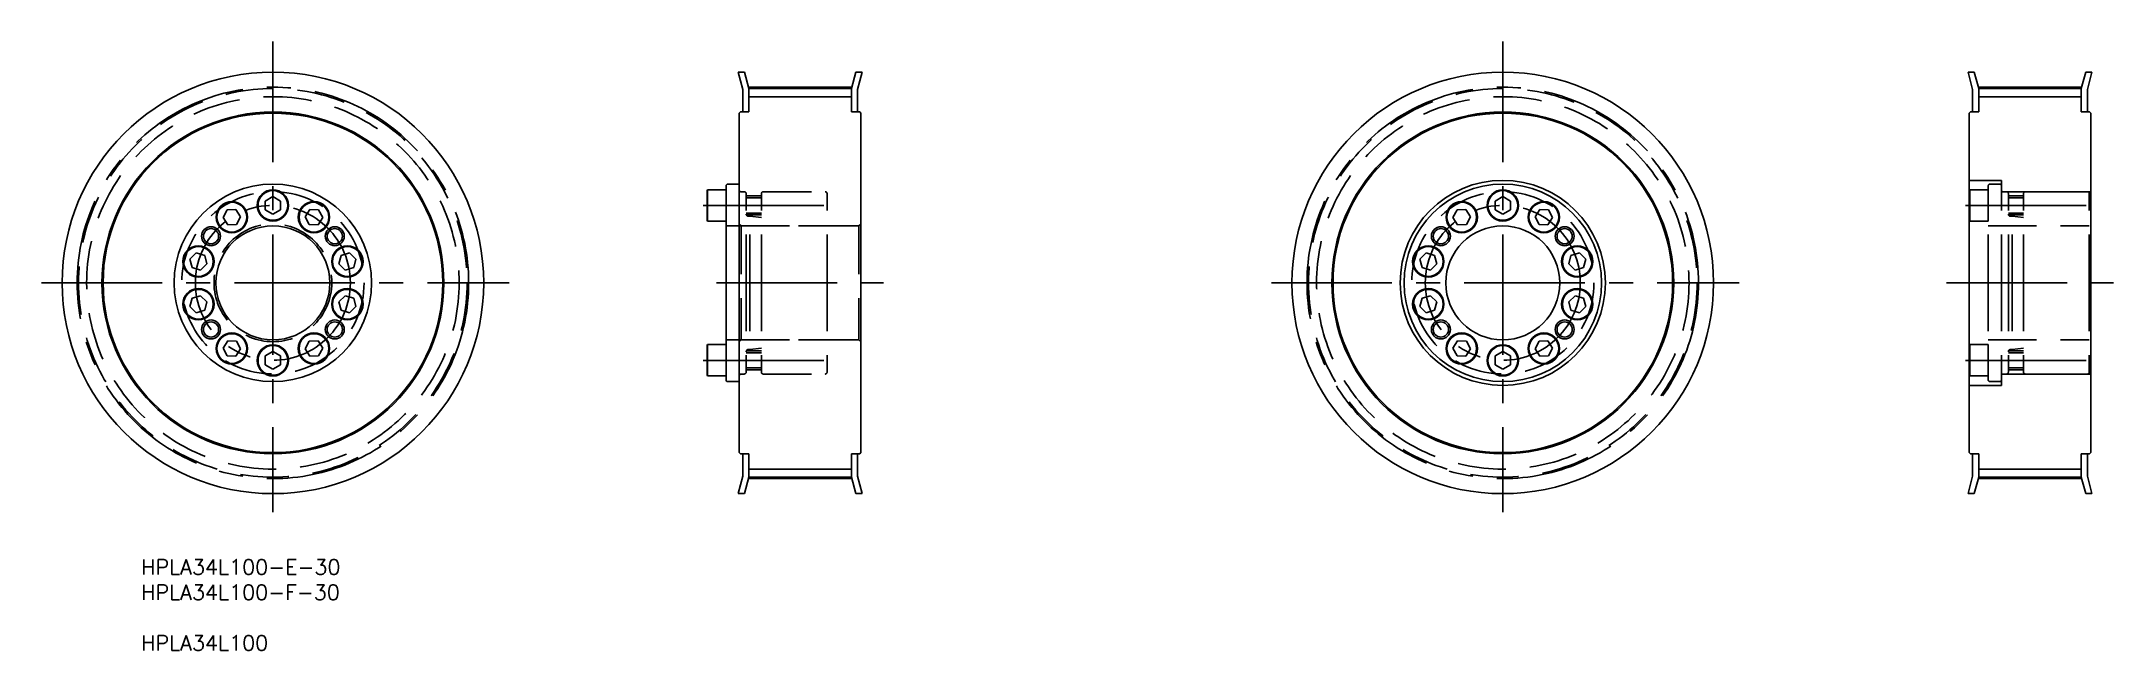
# Model space of a CAD drawing. Extents: x -11 to 534, y 5 to 166.
import ezdxf

# ---------------------------------------------------------------- set-up
doc = ezdxf.new("R2010")
doc.units = 0
doc.linetypes.add('CENTER', pattern=[50.8, 31.75, -6.35, 6.35, -6.35])
doc.linetypes.add('DASHED', pattern=[19.05, 12.7, -6.35])
doc.layers.get('0').update_dxf_attribs({"linetype": 'CONTINUOUS'})
doc.layers.add('CENTER', color=1, linetype='CENTER')
doc.styles.add('MISUMI', font='txt.shx')

# ---------------------------------------------------------------- blocks, each defined once
blk = doc.blocks.new('*U6')
at = {"color": 7, "linetype": 'CONTINUOUS', "style": 'MISUMI'}
for s, p in [('HPLA34L100-E-30', (15.05, 25.31)), ('HPLA34L100-F-30', (15.05, 18.65)), ('HPLA34L100', (15.05, 5.31))]:
    blk.add_text(s, height=4, dxfattribs=at).set_placement(p)

msp = doc.modelspace()

# ---------------------------------------------------------------- linework, layer by layer
at = {"color": 7, "linetype": 'CONTINUOUS'}
for p, q in [((172.21, 157.64), (173.86, 157.64)), ((172.21, 157.64), (173.43, 153.09)), ((173.43, 147.14), (173.43, 153.09)), ((173.86, 157.64), (175.03, 153.3)), ((175.03, 153.3), (202.03, 153.3)), ((175.03, 147.14), (175.03, 153.3)), ((202.03, 153.3), (203.19, 157.64)), ((202.03, 147.14), (202.03, 153.3)), ((203.19, 157.64), (204.85, 157.64)), ((203.63, 153.09), (204.85, 157.64)), ((203.63, 147.14), (203.63, 153.09)), ((496.01, 157.64), (497.67, 157.64)), ((496.01, 157.64), (497.23, 153.09)), ((497.23, 147.14), (497.23, 153.09)), ((497.67, 157.64), (498.83, 153.3)), ((498.83, 153.3), (525.83, 153.3)), ((498.83, 147.14), (498.83, 153.3)), ((525.83, 153.3), (526.99, 157.64)), ((525.83, 147.14), (525.83, 153.3)), ((526.99, 157.64), (528.65, 157.64)), ((527.43, 153.09), (528.65, 157.64)), ((527.43, 147.14), (527.43, 153.09)), ((172.53, 146.84), (172.83, 147.14)), ((172.53, 57.44), (172.53, 146.84)), ((172.83, 147.14), (175.03, 147.14)), ((202.03, 147.14), (204.23, 147.14)), ((204.53, 146.84), (204.23, 147.14)), ((204.53, 57.44), (204.53, 146.84)), ((496.33, 146.84), (496.63, 147.14)), ((496.33, 57.44), (496.33, 146.84)), ((496.63, 147.14), (498.83, 147.14)), ((525.83, 147.14), (528.03, 147.14)), ((528.33, 146.84), (528.03, 147.14)), ((528.33, 57.44), (528.33, 146.84)), ((164.03, 126.47), (164.14, 126.67)), ((164.03, 118.62), (164.03, 126.47)), ((164.14, 118.42), (164.14, 126.67)), ((164.14, 126.67), (169.03, 126.67)), ((169.03, 102.14), (169.03, 127.64)), ((169.03, 118.42), (169.03, 126.67)), ((169.53, 128.14), (172.03, 128.14)), ((172.53, 102.14), (172.53, 127.64)), ((37.69, 121.4), (36.61, 119.36)), ((40, 121.48), (37.69, 121.4)), ((41.23, 119.53), (40, 121.48)), ((49.73, 124.85), (47.73, 123.7)), ((47.73, 123.7), (47.73, 121.39)), ((47.73, 121.39), (49.73, 120.24)), ((51.73, 123.7), (49.73, 124.85)), ((49.73, 120.24), (51.73, 121.39)), ((51.73, 121.39), (51.73, 123.7)), ((58.23, 119.53), (59.45, 121.48)), ((59.45, 121.48), (61.76, 121.4)), ((61.76, 121.4), (62.85, 119.36)), ((169.03, 120.04), (169.03, 125.04)), ((361.5, 121.4), (360.41, 119.36)), ((363.81, 121.48), (361.5, 121.4)), ((365.03, 119.53), (363.81, 121.48)), ((373.53, 124.85), (371.53, 123.7)), ((371.53, 123.7), (371.53, 121.39)), ((371.53, 121.39), (373.53, 120.24)), ((375.53, 123.7), (373.53, 124.85)), ((373.53, 120.24), (375.53, 121.39)), ((375.53, 121.39), (375.53, 123.7)), ((382.03, 119.53), (383.26, 121.48)), ((383.26, 121.48), (385.57, 121.4)), ((385.57, 121.4), (386.65, 119.36)), ((36.61, 119.36), (37.83, 117.41)), ((37.83, 117.41), (40.14, 117.49)), ((40.14, 117.49), (41.23, 119.53)), ((59.31, 117.49), (58.23, 119.53)), ((61.62, 117.41), (59.31, 117.49)), ((62.85, 119.36), (61.62, 117.41)), ((164.03, 118.62), (164.14, 118.42)), ((164.14, 118.42), (169.03, 118.42)), ((169.03, 114.89), (169.03, 114.89)), ((360.41, 119.36), (361.64, 117.41)), ((361.64, 117.41), (363.95, 117.49)), ((363.95, 117.49), (365.03, 119.53)), ((383.12, 117.49), (382.03, 119.53)), ((385.43, 117.41), (383.12, 117.49)), ((386.65, 119.36), (385.43, 117.41)), ((29.56, 110.01), (27.9, 108.4)), ((31.78, 109.37), (29.56, 110.01)), ((32.34, 107.13), (31.78, 109.37)), ((67.12, 107.13), (67.68, 109.37)), ((67.68, 109.37), (69.9, 110.01)), ((69.9, 110.01), (71.56, 108.4)), ((353.36, 110.01), (351.7, 108.4)), ((355.58, 109.37), (353.36, 110.01)), ((356.14, 107.13), (355.58, 109.37)), ((390.92, 107.13), (391.48, 109.37)), ((391.48, 109.37), (393.7, 110.01)), ((393.7, 110.01), (395.36, 108.4)), ((27.9, 108.4), (28.46, 106.16)), ((28.46, 106.16), (30.68, 105.53)), ((30.68, 105.53), (32.34, 107.13)), ((68.78, 105.53), (67.12, 107.13)), ((71, 106.16), (68.78, 105.53)), ((71.56, 108.4), (71, 106.16)), ((169.03, 108.52), (169.03, 108.52)), ((351.7, 108.4), (352.26, 106.16)), ((352.26, 106.16), (354.48, 105.53)), ((354.48, 105.53), (356.14, 107.13)), ((392.58, 105.53), (390.92, 107.13)), ((394.8, 106.16), (392.58, 105.53)), ((395.36, 108.4), (394.8, 106.16)), ((28.46, 98.13), (30.68, 98.76)), ((30.68, 98.76), (32.34, 97.16)), ((68.78, 98.76), (67.12, 97.16)), ((71, 98.13), (68.78, 98.76)), ((169.03, 102.14), (169.03, 76.64)), ((172.53, 102.14), (172.53, 76.64)), ((352.26, 98.13), (354.48, 98.76)), ((354.48, 98.76), (356.14, 97.16)), ((392.58, 98.76), (390.92, 97.16)), ((394.8, 98.13), (392.58, 98.76)), ((27.9, 95.88), (28.46, 98.13)), ((29.56, 94.28), (27.9, 95.88)), ((31.78, 94.92), (29.56, 94.28)), ((32.34, 97.16), (31.78, 94.92)), ((67.12, 97.16), (67.68, 94.92)), ((67.68, 94.92), (69.9, 94.28)), ((69.9, 94.28), (71.56, 95.88)), ((71.56, 95.88), (71, 98.13)), ((351.7, 95.88), (352.26, 98.13)), ((353.36, 94.28), (351.7, 95.88)), ((355.58, 94.92), (353.36, 94.28)), ((356.14, 97.16), (355.58, 94.92)), ((390.92, 97.16), (391.48, 94.92)), ((391.48, 94.92), (393.7, 94.28)), ((393.7, 94.28), (395.36, 95.88)), ((395.36, 95.88), (394.8, 98.13)), ((36.61, 84.92), (37.83, 86.88)), ((37.69, 82.89), (36.61, 84.92)), ((40, 82.81), (37.69, 82.89)), ((37.83, 86.88), (40.14, 86.8)), ((41.23, 84.76), (40, 82.81)), ((40.14, 86.8), (41.23, 84.76)), ((47.73, 82.9), (49.73, 84.05)), ((47.73, 80.59), (47.73, 82.9)), ((49.73, 84.05), (51.73, 82.9)), ((51.73, 82.9), (51.73, 80.59)), ((59.31, 86.8), (58.23, 84.76)), ((58.23, 84.76), (59.45, 82.81)), ((61.62, 86.88), (59.31, 86.8)), ((59.45, 82.81), (61.76, 82.89)), ((62.85, 84.92), (61.62, 86.88)), ((61.76, 82.89), (62.85, 84.92)), ((164.03, 85.67), (164.14, 85.87)), ((164.03, 85.67), (164.03, 77.82)), ((164.14, 85.87), (164.14, 77.62)), ((164.14, 85.87), (169.03, 85.87)), ((169.03, 85.87), (169.03, 77.62)), ((169.03, 84.24), (169.03, 79.24)), ((360.41, 84.92), (361.64, 86.88)), ((361.5, 82.89), (360.41, 84.92)), ((363.81, 82.81), (361.5, 82.89)), ((361.64, 86.88), (363.95, 86.8)), ((365.03, 84.76), (363.81, 82.81)), ((363.95, 86.8), (365.03, 84.76)), ((371.53, 82.9), (373.53, 84.05)), ((371.53, 80.59), (371.53, 82.9)), ((373.53, 84.05), (375.53, 82.9)), ((375.53, 82.9), (375.53, 80.59)), ((383.12, 86.8), (382.03, 84.76)), ((382.03, 84.76), (383.26, 82.81)), ((385.43, 86.88), (383.12, 86.8)), ((383.26, 82.81), (385.57, 82.89)), ((386.65, 84.92), (385.43, 86.88)), ((385.57, 82.89), (386.65, 84.92)), ((49.73, 79.44), (47.73, 80.59)), ((51.73, 80.59), (49.73, 79.44)), ((164.03, 77.82), (164.14, 77.62)), ((164.14, 77.62), (169.03, 77.62)), ((373.53, 79.44), (371.53, 80.59)), ((375.53, 80.59), (373.53, 79.44)), ((169.53, 76.14), (172.03, 76.14)), ((172.53, 57.44), (172.83, 57.14)), ((172.83, 57.14), (175.03, 57.14)), ((173.43, 57.14), (173.43, 51.2)), ((175.03, 57.14), (175.03, 50.98)), ((202.03, 57.14), (202.03, 50.98)), ((202.03, 57.14), (204.23, 57.14)), ((203.63, 57.14), (203.63, 51.2)), ((204.53, 57.44), (204.23, 57.14)), ((496.33, 57.44), (496.63, 57.14)), ((496.63, 57.14), (498.83, 57.14)), ((497.23, 57.14), (497.23, 51.2)), ((498.83, 57.14), (498.83, 50.98)), ((525.83, 57.14), (525.83, 50.98)), ((525.83, 57.14), (528.03, 57.14)), ((527.43, 57.14), (527.43, 51.2)), ((528.33, 57.44), (528.03, 57.14)), ((172.21, 46.64), (173.43, 51.2)), ((173.86, 46.64), (175.03, 50.98)), ((175.03, 50.98), (202.03, 50.98)), ((202.03, 50.98), (203.19, 46.64)), ((203.63, 51.2), (204.85, 46.64)), ((496.01, 46.64), (497.23, 51.2)), ((497.67, 46.64), (498.83, 50.98)), ((498.83, 50.98), (525.83, 50.98)), ((525.83, 50.98), (526.99, 46.64)), ((527.43, 51.2), (528.65, 46.64)), ((172.21, 46.64), (173.86, 46.64)), ((203.19, 46.64), (204.85, 46.64)), ((496.01, 46.64), (497.67, 46.64)), ((526.99, 46.64), (528.65, 46.64))]:
    msp.add_line(p, q, dxfattribs=at)
at = {"color": 3, "linetype": 'CONTINUOUS'}
for p, q in [((175.03, 151.17), (202.03, 151.17)), ((498.83, 151.17), (525.83, 151.17)), ((175.03, 53.11), (202.03, 53.11)), ((498.83, 53.11), (525.83, 53.11))]:
    msp.add_line(p, q, dxfattribs=at)
at = {"color": 3, "linetype": 'DASHED'}
for p, q in [((172.94, 126.14), (173.83, 126.14)), ((174.33, 102.14), (174.33, 125.64)), ((178.33, 102.14), (178.33, 125.64)), ((178.83, 126.14), (195.13, 126.14)), ((195.63, 102.14), (195.63, 125.64)), ((496.33, 129.14), (504.83, 129.14)), ((496.33, 126.47), (496.45, 126.67)), ((496.33, 118.62), (496.33, 126.47)), ((496.45, 118.42), (496.45, 126.67)), ((496.45, 126.67), (501.33, 126.67)), ((501.33, 102.14), (501.33, 127.64)), ((501.33, 118.42), (501.33, 126.67)), ((501.83, 128.14), (504.33, 128.14)), ((504.83, 126.14), (504.83, 129.14)), ((504.83, 102.14), (504.83, 127.64)), ((504.83, 126.14), (528.33, 126.14)), ((505.24, 126.14), (506.13, 126.14)), ((506.63, 102.14), (506.63, 125.64)), ((510.63, 102.14), (510.63, 125.64)), ((511.13, 126.14), (527.43, 126.14)), ((527.93, 102.14), (527.93, 125.64)), ((178.33, 125.04), (174.33, 125.04)), ((178.33, 124.54), (174.33, 124.54)), ((178.33, 120.54), (174.33, 120.54)), ((178.33, 120.04), (174.33, 120.04)), ((501.33, 120.04), (501.33, 125.04)), ((510.63, 125.04), (506.63, 125.04)), ((510.63, 124.54), (506.63, 124.54)), ((510.63, 120.54), (506.63, 120.54)), ((510.63, 120.04), (506.63, 120.04)), ((169.03, 117.14), (195.63, 117.14)), ((172.53, 117.64), (173.03, 117.14)), ((173.03, 117.14), (204.03, 117.14)), ((173.03, 117.14), (173.03, 87.14)), ((174.93, 119.67), (175.33, 119.67)), ((175.33, 102.14), (175.33, 119.67)), ((175.33, 119.67), (178.33, 119.33)), ((204.53, 117.64), (204.03, 117.14)), ((204.03, 117.14), (204.03, 87.14)), ((496.33, 118.62), (496.45, 118.42)), ((496.45, 118.42), (501.33, 118.42)), ((501.33, 117.14), (527.93, 117.14)), ((501.33, 114.89), (501.33, 114.89)), ((507.23, 119.67), (507.63, 119.67)), ((507.63, 102.14), (507.63, 119.67)), ((507.63, 119.67), (510.63, 119.33)), ((501.33, 108.52), (501.33, 108.52)), ((174.33, 102.14), (174.33, 78.64)), ((175.33, 102.14), (175.33, 84.62)), ((178.33, 102.14), (178.33, 78.64)), ((195.63, 102.14), (195.63, 78.64)), ((501.33, 102.14), (501.33, 76.64)), ((504.83, 102.14), (504.83, 76.64)), ((506.63, 102.14), (506.63, 78.64)), ((507.63, 102.14), (507.63, 84.62)), ((510.63, 102.14), (510.63, 78.64)), ((527.93, 102.14), (527.93, 78.64)), ((169.03, 87.14), (195.63, 87.14)), ((172.53, 86.64), (173.03, 87.14)), ((173.03, 87.14), (204.03, 87.14)), ((178.33, 84.24), (174.33, 84.24)), ((178.33, 83.74), (174.33, 83.74)), ((174.93, 84.62), (175.33, 84.62)), ((175.33, 84.62), (178.33, 84.96)), ((204.53, 86.64), (204.03, 87.14)), ((496.33, 85.67), (496.45, 85.87)), ((496.33, 85.67), (496.33, 77.82)), ((496.45, 85.87), (496.45, 77.62)), ((496.45, 85.87), (501.33, 85.87)), ((501.33, 87.14), (527.93, 87.14)), ((501.33, 85.87), (501.33, 77.62)), ((501.33, 84.24), (501.33, 79.24)), ((510.63, 84.24), (506.63, 84.24)), ((510.63, 83.74), (506.63, 83.74)), ((507.23, 84.62), (507.63, 84.62)), ((507.63, 84.62), (510.63, 84.96)), ((172.94, 78.14), (173.83, 78.14)), ((178.33, 79.74), (174.33, 79.74)), ((178.33, 79.24), (174.33, 79.24)), ((178.83, 78.14), (195.13, 78.14)), ((496.33, 77.82), (496.45, 77.62)), ((496.45, 77.62), (501.33, 77.62)), ((504.83, 78.14), (504.83, 75.14)), ((504.83, 78.14), (528.33, 78.14)), ((505.24, 78.14), (506.13, 78.14)), ((510.63, 79.74), (506.63, 79.74)), ((510.63, 79.24), (506.63, 79.24)), ((511.13, 78.14), (527.43, 78.14)), ((496.33, 75.14), (504.83, 75.14)), ((501.83, 76.14), (504.33, 76.14))]:
    msp.add_line(p, q, dxfattribs=at)
at = {"color": 7, "linetype": 'CONTINUOUS'}
for centre, radius in [((49.73, 102.14), 55.5), ((373.53, 102.14), 55.5), ((49.73, 102.14), 45), ((49.73, 102.14), 44.7), ((373.53, 102.14), 45), ((373.53, 102.14), 44.7), ((49.73, 102.14), 26), ((49.73, 122.54), 4.12), ((49.73, 122.54), 3.92), ((373.53, 102.14), 27), ((373.53, 102.14), 26), ((373.53, 122.54), 4.12), ((373.53, 122.54), 3.92), ((38.92, 119.44), 4.12), ((38.92, 119.44), 3.92), ((60.54, 119.44), 4.12), ((60.54, 119.44), 3.92), ((362.72, 119.44), 4.12), ((362.72, 119.44), 3.92), ((384.34, 119.44), 4.12), ((384.34, 119.44), 3.92), ((33.44, 114.42), 2), ((49.73, 102.14), 15), ((66.02, 114.42), 2), ((357.24, 114.42), 2.5), ((357.24, 114.42), 2), ((373.53, 102.14), 15), ((389.82, 114.42), 2.5), ((389.82, 114.42), 2), ((30.12, 107.77), 4.12), ((30.12, 107.77), 3.92), ((69.34, 107.77), 4.12), ((69.34, 107.77), 3.92), ((353.92, 107.77), 4.12), ((353.92, 107.77), 3.92), ((393.14, 107.77), 4.12), ((393.14, 107.77), 3.92), ((30.12, 96.52), 4.12), ((30.12, 96.52), 3.92), ((69.34, 96.52), 4.12), ((69.34, 96.52), 3.92), ((353.92, 96.52), 4.12), ((353.92, 96.52), 3.92), ((393.14, 96.52), 4.12), ((393.14, 96.52), 3.92), ((33.44, 89.87), 2), ((38.92, 84.84), 4.12), ((38.92, 84.84), 3.92), ((60.54, 84.84), 4.12), ((60.54, 84.84), 3.92), ((66.02, 89.87), 2), ((357.24, 89.87), 2.5), ((357.24, 89.87), 2), ((362.72, 84.84), 4.12), ((362.72, 84.84), 3.92), ((384.34, 84.84), 4.12), ((384.34, 84.84), 3.92), ((389.82, 89.87), 2.5), ((389.82, 89.87), 2), ((49.73, 81.74), 4.12), ((49.73, 81.74), 3.92), ((373.53, 81.74), 4.12), ((373.53, 81.74), 3.92)]:
    msp.add_circle(centre, radius, dxfattribs=at)
at = {"color": 3, "linetype": 'DASHED'}
for centre, radius in [((49.73, 102.14), 51.16), ((373.53, 102.14), 51.16), ((49.73, 102.14), 49.03), ((373.53, 102.14), 49.03), ((49.73, 102.14), 24), ((373.53, 102.14), 24), ((49.73, 102.14), 15.5)]:
    msp.add_circle(centre, radius, dxfattribs=at)
at = {"color": 3}
for centre in [(33.44, 114.42), (66.02, 114.42), (33.44, 89.87), (66.02, 89.87)]:
    msp.add_circle(centre, 2.5, dxfattribs=at)
at = {"color": 7, "linetype": 'CONTINUOUS'}
for centre, start, end in [((169.53, 127.64), 90, 180.0009), ((172.03, 127.64), 0, 90), ((169.53, 76.64), 179.9991, 270), ((172.03, 76.64), 270, 0)]:
    msp.add_arc(centre, 0.5, start, end, dxfattribs=at)
at = {"color": 3, "linetype": 'DASHED'}
for centre, radius, start, end in [((172.94, 126.55), 0.41, 180, 270), ((173.83, 125.64), 0.5, 0, 90), ((178.83, 125.64), 0.5, 90, 180), ((195.13, 125.64), 0.5, 0, 90), ((501.83, 127.64), 0.5, 90, 180.0009), ((504.33, 127.64), 0.5, 0, 90), ((505.24, 126.55), 0.41, 180, 270), ((506.13, 125.64), 0.5, 0, 90), ((511.13, 125.64), 0.5, 90, 180), ((527.43, 125.64), 0.5, 0, 90), ((174.93, 120.27), 0.6, 180, 270), ((507.23, 120.27), 0.6, 180, 270), ((174.93, 84.02), 0.6, 90, 180), ((507.23, 84.02), 0.6, 90, 180), ((172.94, 77.73), 0.41, 90, 180), ((173.83, 78.64), 0.5, 270, 0), ((178.83, 78.64), 0.5, 180, 270), ((195.13, 78.64), 0.5, 270, 0), ((501.83, 76.64), 0.5, 179.9991, 270), ((504.33, 76.64), 0.5, 270, 0), ((505.24, 77.73), 0.41, 90, 180), ((506.13, 78.64), 0.5, 270, 0), ((511.13, 78.64), 0.5, 180, 270), ((527.43, 78.64), 0.5, 270, 0)]:
    msp.add_arc(centre, radius, start, end, dxfattribs=at)
at = {"layer": 'CENTER', "color": 1, "linetype": 'CENTER'}
for p, q in [((49.73, 165.72), (49.73, 41.79)), ((373.53, 165.72), (373.53, 41.79)), ((174.92, 153.68), (202.13, 153.68)), ((498.73, 153.68), (525.93, 153.68)), ((163.03, 122.54), (196.63, 122.54)), ((495.33, 122.54), (528.93, 122.54)), ((-11.21, 102.14), (111.97, 102.14)), ((166.53, 102.14), (210.53, 102.14)), ((312.6, 102.14), (435.77, 102.14)), ((490.33, 102.14), (534.33, 102.14)), ((163.03, 81.74), (196.63, 81.74)), ((495.33, 81.74), (528.93, 81.74)), ((174.92, 50.6), (202.13, 50.6)), ((498.73, 50.6), (525.93, 50.6))]:
    msp.add_line(p, q, dxfattribs=at)
for centre, radius in [((49.73, 102.14), 51.54), ((373.53, 102.14), 51.54), ((49.73, 102.14), 20.4), ((373.53, 102.14), 20.4)]:
    msp.add_circle(centre, radius, dxfattribs=at)

# ---------------------------------------------------------------- block references
at = {"color": 7, "linetype": 'CONTINUOUS'}
msp.add_blockref('*U6', (0, 0), dxfattribs=at)

doc.saveas('drawing.dxf')
